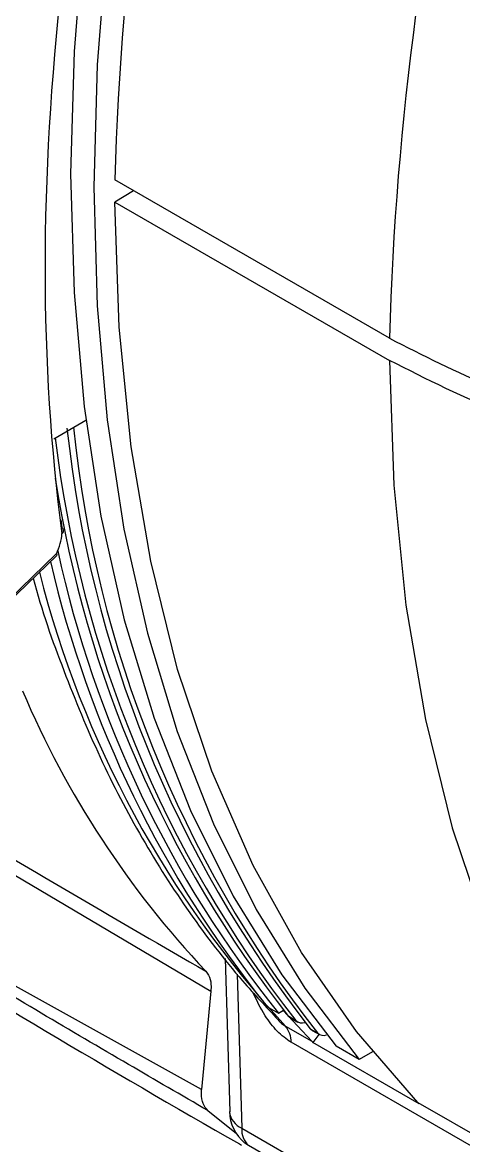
# Model space of a CAD drawing. Extents: x 7 to 113, y 1 to 87.
# Drawn here: x 16.225 to 16.874, y 65.63 to 67.284 of the extents above; entities that cross this region are included whole.
import ezdxf

# ---------------------------------------------------------------- set-up
doc = ezdxf.new("R2010")
doc.units = 0
doc.header["$MEASUREMENT"] = 0
doc.layers.add('OBJECT', color=7, linetype='CONTINUOUS')

msp = doc.modelspace()

# ---------------------------------------------------------------- linework, layer by layer
at = {"layer": 'OBJECT'}
for p, q in [((16.7649, 66.819), (16.3609, 67.0522)), ((16.3885, 67.0363), (16.3609, 67.0196)), ((16.3609, 67.0196), (16.7649, 66.7864)), ((16.2711, 66.671), (16.3183, 66.6983)), ((16.2816, 66.5514), (16.283, 66.5401)), ((16.071, 66.3013), (16.2756, 66.4991)), ((16.0821, 66.3149), (16.2749, 66.5013)), ((15.891, 66.2198), (16.5023, 65.857)), ((16.4887, 65.7123), (15.8683, 66.0567)), ((16.5235, 65.905), (16.53, 65.6794)), ((16.5411, 65.8822), (16.5476, 65.6553)), ((16.5023, 65.857), (16.4887, 65.7123)), ((16.5848, 65.8346), (16.6018, 65.8248)), ((16.6018, 65.8248), (16.6093, 65.8291)), ((16.6508, 65.7833), (16.6088, 65.8288)), ((16.6167, 65.8201), (16.6272, 65.814)), ((16.6195, 65.8177), (16.63, 65.8116)), ((16.612, 65.8057), (16.6508, 65.7833)), ((16.6484, 65.8017), (16.659, 65.7957)), ((16.6512, 65.7994), (16.6618, 65.7933)), ((17.2189, 65.4362), (16.6202, 65.7818)), ((16.6525, 65.7815), (16.6508, 65.7833)), ((16.6524, 65.7814), (16.6525, 65.7815)), ((16.8084, 65.6913), (16.6524, 65.7814)), ((16.6525, 65.7815), (16.6614, 65.7935)), ((16.7204, 65.7563), (16.6865, 65.7759)), ((16.7402, 65.7677), (16.7204, 65.7563)), ((16.8067, 65.6933), (17.2107, 65.4601)), ((16.5476, 65.6553), (17.2215, 65.2663)), ((16.5577, 65.6297), (16.5524, 65.6334)), ((17.2316, 65.2407), (16.5577, 65.6297))]:
    msp.add_line(p, q, dxfattribs=at)
at = {"layer": 'OBJECT', "flags": 128}
for points in [[(16.6865, 68.7971), (16.6064, 68.5992), (16.5349, 68.4007), (16.4723, 68.2023), (16.4189, 68.0049), (16.3749, 67.8093), (16.3405, 67.6164), (16.3158, 67.4268), (16.301, 67.2414), (16.296, 67.0611), (16.301, 66.8864), (16.3158, 66.7182), (16.3405, 66.5571), (16.3749, 66.4039), (16.4189, 66.2591), (16.4723, 66.1233), (16.5349, 65.9972), (16.6064, 65.8812), (16.6865, 65.7759)], [(16.7204, 68.7775), (16.6403, 68.5796), (16.5688, 68.3811), (16.5062, 68.1827), (16.4528, 67.9853), (16.4089, 67.7897), (16.3744, 67.5968), (16.3498, 67.4072), (16.3349, 67.2218), (16.33, 67.0415), (16.3349, 66.8668), (16.3498, 66.6986), (16.3744, 66.5375), (16.4089, 66.3843), (16.4528, 66.2395), (16.5062, 66.1037), (16.5688, 65.9776), (16.6403, 65.8616), (16.7204, 65.7563)], [(16.8067, 65.6933), (16.7164, 65.7975), (16.6355, 65.9139), (16.5645, 66.0421), (16.5037, 66.1813), (16.4534, 66.331), (16.4138, 66.4905), (16.3851, 66.6589), (16.3674, 66.8355), (16.3609, 67.0196)], [(16.7649, 66.7864), (16.7714, 66.6023), (16.7891, 66.4257), (16.8178, 66.2573), (16.8574, 66.0978), (16.9077, 65.9481), (16.9685, 65.8089), (17.0395, 65.6807), (17.1203, 65.5643), (17.2107, 65.4601)], [(16.6195, 65.8177), (16.6183, 65.8185), (16.6167, 65.8201)], [(16.6512, 65.7994), (16.65, 65.8002), (16.6484, 65.8017)], [(16.4979, 65.6812), (16.5397, 65.6472), (16.54, 65.647)]]:
    msp.add_lwpolyline(points, dxfattribs=at)
at = {"layer": 'OBJECT'}
for centre, radius, start, end in [((20.9244, 66.9217), 4.5653, 154.415, 178.3612), ((21.3283, 66.6885), 4.5653, 154.415, 178.3612), ((18.0138, 66.8687), 1.7328, 186.0325, 218.0071), ((18.0268, 66.8641), 1.7357, 185.8307, 217.9959), ((17.9837, 66.8756), 1.7225, 186.7786, 218.0485), ((17.9512, 66.8684), 1.6971, 188.6591, 218.1526), ((16.2803, 66.5355), 0.00531, 9.5752, 59.7071), ((16.2797, 66.536), 0.00587, 305.2522, 3.6866), ((16.2813, 66.5352), 0.00438, 294.1992, 352.5248), ((16.2756, 66.535), 0.01, 0, 7.5579), ((16.2756, 66.535), 0.01, 357.5345, 0), ((17.8837, 66.8541), 1.644, 192.2284, 218.7639), ((17.8582, 66.8587), 1.6341, 193.0374, 218.8084), ((17.7541, 66.8563), 1.5519, 194.248, 222.6115), ((17.5115, 66.8448), 1.3971, 202.9731, 223.3002), ((16.5856, 65.7832), 0.0346, 357.5778, 40.3881), ((16.6361, 65.8224), 0.0122, 223.5641, 292.4379), ((16.6678, 65.8041), 0.0122, 223.5641, 292.4379), ((16.5915, 65.6815), 0.062, 181.6793, 230.8962), ((16.5601, 65.6836), 0.0309, 187.8614, 246.2029), ((16.5804, 65.6534), 0.0328, 176.702, 226.3597)]:
    msp.add_arc(centre, radius, start, end, dxfattribs=at)
for centre, major_axis, ratio, start_param, end_param in [((18.517, 68.3759), (1.5577, 2.9995), 0.54529, 2.183632, 2.479964), ((16.2497, 66.5119), (0.0231, 0.0444), 0.54529, 4.757536, 5.419368), ((16.6023, 65.7406), (0.0494, 0.0416), 0.566339, 6.253736, 6.322734), ((16.7839, 65.6358), (0.0134, 0.0629), 0.501611, 5.890297, 5.959295)]:
    msp.add_ellipse(centre, major_axis=major_axis, ratio=ratio, start_param=start_param, end_param=end_param, dxfattribs=at)
for points, knots in [([(16.7649, 66.819), (16.8138, 66.7939), (16.9152, 66.7418), (17.0719, 66.6947), (17.176, 66.6762), (17.2132, 66.6696)], [0, 0, 0, 0, 0.375049, 0.776984, 1, 1, 1, 1]), ([(17.2132, 66.6369), (17.1654, 66.6457), (17.0686, 66.6634), (16.9133, 66.711), (16.8198, 66.7585), (16.7649, 66.7864)], [0, 0, 0, 0, 0.287513, 0.581795, 1, 1, 1, 1]), ([(16.2749, 66.5013), (16.2749, 66.5013), (16.2751, 66.501), (16.2756, 66.5002), (16.2759, 66.4994), (16.2756, 66.4993), (16.2755, 66.4992)], [0, 0, 0, 0, 0.024816, 0.292586, 0.805176, 1, 1, 1, 1]), ([(16.241, 66.4657), (16.241, 66.4656), (16.2531, 66.4178), (16.2851, 66.3288), (16.3378, 66.2003), (16.3998, 66.0812), (16.4698, 65.9713), (16.5375, 65.8829), (16.5836, 65.8338), (16.6013, 65.8149)], [0, 0, 0, 0, 0.00022, 0.178779, 0.357104, 0.535096, 0.712656, 0.889705, 1, 1, 1, 1]), ([(15.9151, 66.2291), (15.9194, 66.2265), (15.9861, 66.1859), (16.1161, 66.1084), (16.3049, 65.9967), (16.4314, 65.9233), (16.4947, 65.8867)], [0, 0, 0, 0, 0.0224785, 0.3483194, 0.6741598, 1, 1, 1, 1]), ([(16.4979, 65.6812), (16.459, 65.7038), (16.3776, 65.751), (16.2528, 65.8245), (16.1252, 65.9007), (15.997, 65.978), (15.9117, 66.0302), (15.8683, 66.0567)], [0, 0, 0, 0, 0.187145, 0.391348, 0.595125, 0.793954, 1, 1, 1, 1]), ([(15.9469, 65.9888), (15.9571, 65.9824), (16.1541, 65.8599), (16.3544, 65.7405), (16.5464, 65.6309), (16.5474, 65.6303)], [0, 0, 0, 0, 0.051504, 0.995101, 1, 1, 1, 1]), ([(16.4947, 65.8867), (16.4961, 65.8848), (16.5001, 65.8798), (16.5028, 65.8695), (16.5024, 65.8604), (16.5023, 65.857)], [0, 0, 0, 0, 0.263891, 0.723095, 1, 1, 1, 1]), ([(16.6202, 65.7818), (16.6133, 65.7868), (16.5995, 65.7968), (16.5792, 65.8234), (16.5693, 65.8441), (16.5636, 65.8561)], [0, 0, 0, 0, 0.29745, 0.592559, 1, 1, 1, 1]), ([(16.6011, 65.8147), (16.6028, 65.813), (16.6064, 65.8093), (16.6101, 65.8069), (16.612, 65.8057)], [0, 0, 0, 0, 0.487537, 1, 1, 1, 1]), ([(16.4979, 65.6812), (16.4953, 65.6843), (16.49, 65.6905), (16.4881, 65.7026), (16.4886, 65.7103), (16.4887, 65.7123)], [0, 0, 0, 0, 0.425026, 0.850044, 1, 1, 1, 1])]:
    msp.add_open_spline(points, degree=3, knots=knots, dxfattribs=at)

doc.saveas('drawing.dxf')
